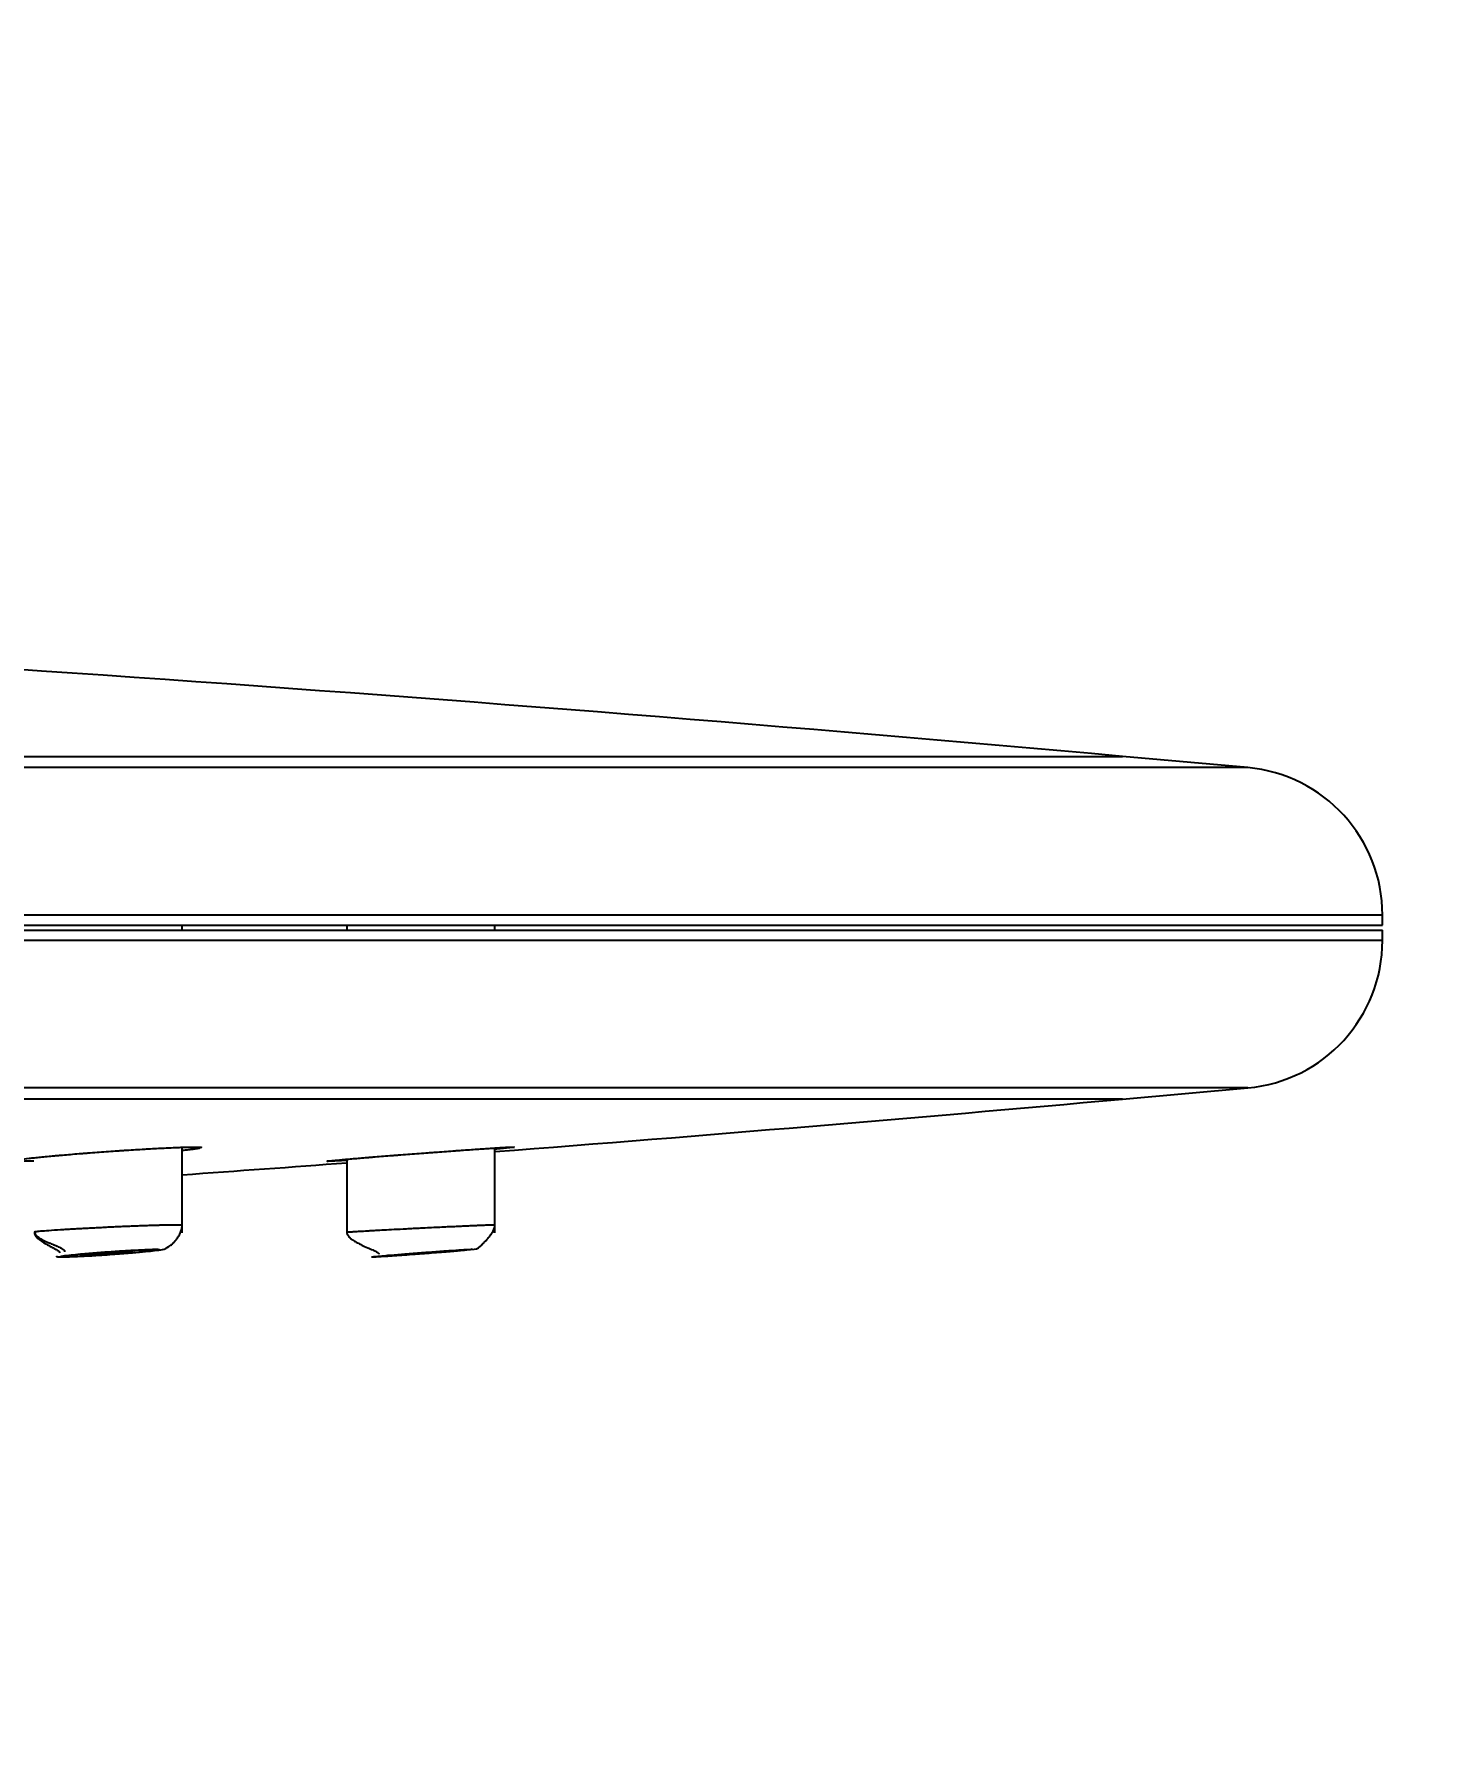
# Model space of a CAD drawing. Header units: millimetres. Extents: x 6110 to 6704, y -2661 to -1821.
# Drawn here: x 6505.6 to 6512.66, y -2068.33 to -2059.63 of the extents above; entities that cross this region are included whole.
import ezdxf

# ---------------------------------------------------------------- set-up
doc = ezdxf.new("R2010")
doc.units = ezdxf.units.MM
doc.header["$LTSCALE"] = 0.1
doc.linetypes.add('HIDDEN2', pattern=[4.7625, 3.175, -1.5875])
doc.layers.add('1', color=4, linetype='HIDDEN2', lineweight=13)
doc.layers.add('DIM', color=3, linetype='Continuous', lineweight=9)
doc.styles.get("Standard").update_dxf_attribs({"font": 'arial.ttf'})
doc.dimstyles.new('ISO-25', dxfattribs={"dimtxt": 2.5, "dimasz": 2.5, "dimexe": 1.25, "dimexo": 0.625, "dimtad": 1, "dimlfac": 5, "dimtxsty": 'Standard', "dimcen": 2.5, "dimadec": 0, "dimazin": 0, "dimtfac": 1, "dimtmove": 0, "dimatfit": 3, "dimfxl": 0, "dimarcsym": 0})

# ---------------------------------------------------------------- blocks, each defined once
blk = doc.blocks.new('*D94')
at = {"layer": 'Defpoints', "color": 0}
for p in [(6619.6172, -1993.2599), (6619.6172, -2013.8444), (6456.1819, -2064.0902)]:
    blk.add_point(p, dxfattribs=at)
at = {"layer": 'DIM', "color": 0, "lineweight": -2}
for p, q in [((6456.1819, -2063.4652), (6456.1819, -1992.0099)), ((6619.6172, -2013.2194), (6619.6172, -1992.0099)), ((6461.1819, -1993.2599), (6614.6172, -1993.2599))]:
    blk.add_line(p, q, dxfattribs=at)
at = {"layer": 'DIM', "color": 0}
for points in [[(6461.1819, -1992.4266), (6461.1819, -1994.0933), (6456.1819, -1993.2599)], [(6614.6172, -1992.4266), (6614.6172, -1994.0933), (6619.6172, -1993.2599)]]:
    blk.add_solid(points, dxfattribs=at)
at = {"layer": 'DIM', "color": 0, "insert": (6537.8995, -1989.6302), "char_height": 5, "attachment_point": 5}
blk.add_mtext('653,7', dxfattribs=at)

msp = doc.modelspace()

# ---------------------------------------------------------------- hatches: boundary and pattern name
at = {"layer": 'DIM'}
h = msp.add_hatch(dxfattribs=at)
h.set_pattern_fill('ANSI31', color=2)
edge = h.paths.add_edge_path()
edge.add_line((6619.6172, -2595.9805), (6619.6172, -1962.2056))
edge.add_line((6634.6172, -1966.1101), (6619.6172, -1966.1101))
edge.add_line((6634.6172, -2610.9805), (6634.6172, -1966.1101))
edge.add_line((6634.6172, -2610.9805), (6184.4567, -2610.9805))
edge.add_line((6619.6172, -2595.9805), (6184.4567, -2595.9805))
edge.add_line((6184.4567, -2610.9805), (6184.4567, -2595.9805))

# ---------------------------------------------------------------- linework, layer by layer
at = {"layer": '1', "color": 7, "linetype": 'Continuous', "lineweight": -3}
for p, q in [((6484.3069, -2063.2861), (6511.114, -2063.2861)), ((6511.7491, -2063.3432), (6511.114, -2063.2861)), ((6511.7491, -2063.3432), (6484.3069, -2063.3432)), ((6512.4319, -2064.0902), (6456.1819, -2064.0902)), ((6512.4319, -2064.1422), (6512.4319, -2064.0902)), ((6456.1819, -2064.1422), (6512.4319, -2064.1422)), ((6456.1819, -2064.1672), (6512.4319, -2064.1672)), ((6506.3474, -2064.1672), (6506.3474, -2064.1422)), ((6507.1819, -2064.1422), (6507.1819, -2064.1672)), ((6507.9319, -2064.1672), (6507.9319, -2064.1422)), ((6512.4319, -2064.2192), (6512.4319, -2064.1672)), ((6512.4319, -2064.2192), (6484.3069, -2064.2192)), ((6511.7491, -2064.9661), (6456.8646, -2064.9661)), ((6511.114, -2065.0233), (6511.7491, -2064.9661)), ((6511.114, -2065.0233), (6484.3069, -2065.0233)), ((6506.3474, -2065.7011), (6506.3474, -2065.2675)), ((6507.9319, -2065.7014), (6507.9319, -2065.2709)), ((6507.1819, -2065.3277), (6507.1819, -2065.7014)), ((6506.3474, -2065.7014), (6506.3474, -2065.7011))]:
    msp.add_line(p, q, dxfattribs=at)
for centre, radius, start, end in [((6488.7045, -2312.2797), 250, 84.857235, 89.465161), ((6511.6819, -2064.0902), 0.75, 0, 84.85724), ((6511.6819, -2064.2192), 0.75, 275.14276, 0), ((6488.7045, -1816.0297), 250, 274.410897, 275.142765), ((6488.7045, -1816.0297), 250, 274.046768, 274.238546)]:
    msp.add_arc(centre, radius, start, end, dxfattribs=at)
for points, knots in [([(6505.5956, -2065.3372), (6505.5914, -2065.3374), (6505.5873, -2065.3375), (6505.5655, -2065.3381), (6505.5503, -2065.3384), (6505.5346, -2065.3385), (6505.5316, -2065.3385), (6505.526, -2065.3384), (6505.5234, -2065.3384), (6505.5161, -2065.3383), (6505.512, -2065.3381), (6505.5019, -2065.3375), (6505.4982, -2065.3369), (6505.4973, -2065.3358), (6505.4974, -2065.3356), (6505.4978, -2065.3351), (6505.4982, -2065.3348), (6505.5, -2065.334), (6505.5039, -2065.3328), (6505.5108, -2065.3315), (6505.5171, -2065.3304), (6505.5194, -2065.33), (6505.5244, -2065.3292), (6505.527, -2065.3288), (6505.5412, -2065.3268), (6505.5552, -2065.325), (6505.576, -2065.3225), (6505.5803, -2065.3221), (6505.5893, -2065.321), (6505.594, -2065.3205), (6505.6085, -2065.319), (6505.6187, -2065.3179), (6505.6509, -2065.3147), (6505.6743, -2065.3124), (6505.7062, -2065.3095), (6505.7128, -2065.3089), (6505.726, -2065.3078), (6505.7327, -2065.3072), (6505.753, -2065.3054), (6505.7807, -2065.303), (6505.8096, -2065.3007), (6505.8317, -2065.2989), (6505.8391, -2065.2983), (6505.8541, -2065.2971), (6505.8617, -2065.2965), (6505.8999, -2065.2936), (6505.9306, -2065.2913), (6505.977, -2065.288), (6505.9925, -2065.2869), (6506.0158, -2065.2853), (6506.0237, -2065.2848), (6506.0392, -2065.2837), (6506.0469, -2065.2832), (6506.0851, -2065.2807), (6506.1149, -2065.2789), (6506.1511, -2065.2767), (6506.1583, -2065.2763), (6506.1726, -2065.2755), (6506.1797, -2065.275), (6506.2006, -2065.2739), (6506.2141, -2065.2731), (6506.2533, -2065.2711), (6506.2778, -2065.2699), (6506.3061, -2065.2687), (6506.3116, -2065.2685), (6506.3224, -2065.268), (6506.3276, -2065.2678), (6506.3428, -2065.2673), (6506.3618, -2065.2667), (6506.3784, -2065.2663), (6506.3899, -2065.266), (6506.3936, -2065.266), (6506.4006, -2065.2659), (6506.4039, -2065.2659), (6506.4197, -2065.2658), (6506.4293, -2065.266), (6506.4394, -2065.2666), (6506.4421, -2065.2669), (6506.4459, -2065.2675), (6506.447, -2065.2679), (6506.4474, -2065.2684), (6506.4474, -2065.2685), (6506.4474, -2065.2686)], [0, 0, 0, 0, 0.011459, 0.011459, 0.063194, 0.063194, 0.076127, 0.076127, 0.089061, 0.089061, 0.114928, 0.114928, 0.166663, 0.166663, 0.179596, 0.179596, 0.19253, 0.19253, 0.218397, 0.244264, 0.244264, 0.257198, 0.257198, 0.270132, 0.270132, 0.321866, 0.321866, 0.3348, 0.3348, 0.347733, 0.347733, 0.373601, 0.373601, 0.425335, 0.425335, 0.438269, 0.438269, 0.451202, 0.451202, 0.47707, 0.502937, 0.502937, 0.51587, 0.51587, 0.528804, 0.528804, 0.580538, 0.580538, 0.606406, 0.606406, 0.619339, 0.619339, 0.632273, 0.632273, 0.684007, 0.684007, 0.696941, 0.696941, 0.709875, 0.709875, 0.735742, 0.735742, 0.787476, 0.787476, 0.80041, 0.80041, 0.813344, 0.813344, 0.839211, 0.865078, 0.865078, 0.878012, 0.878012, 0.890945, 0.890945, 0.94268, 0.94268, 0.968547, 0.968547, 0.994414, 0.994414, 1, 1, 1, 1]), ([(6506.4361, -2065.2724), (6506.4359, -2065.2725), (6506.4358, -2065.2725), (6506.4338, -2065.2729), (6506.4319, -2065.2733), (6506.4256, -2065.2744), (6506.4158, -2065.2759), (6506.4032, -2065.2776), (6506.3927, -2065.279), (6506.389, -2065.2795), (6506.3813, -2065.2804), (6506.3772, -2065.2809), (6506.3657, -2065.2822), (6506.3578, -2065.2831), (6506.3495, -2065.284)], [0, 0, 0, 0, 0.011288, 0.011288, 0.124232, 0.124232, 0.35012, 0.576008, 0.576008, 0.688952, 0.688952, 0.801895, 0.801895, 1, 1, 1, 1]), ([(6507.1803, -2065.3336), (6507.1756, -2065.3339), (6507.1711, -2065.3342), (6507.1491, -2065.3355), (6507.134, -2065.3364), (6507.1184, -2065.3372), (6507.1154, -2065.3374), (6507.1099, -2065.3376), (6507.1073, -2065.3378), (6507.1001, -2065.3381), (6507.096, -2065.3382), (6507.0861, -2065.3385), (6507.0825, -2065.3385), (6507.0818, -2065.3382), (6507.0818, -2065.3381), (6507.0823, -2065.3379), (6507.0828, -2065.3378), (6507.0846, -2065.3374), (6507.0887, -2065.3368), (6507.0957, -2065.336), (6507.102, -2065.3353), (6507.1044, -2065.335), (6507.1094, -2065.3345), (6507.1121, -2065.3342), (6507.1264, -2065.3328), (6507.1405, -2065.3314), (6507.1615, -2065.3295), (6507.1658, -2065.3291), (6507.1749, -2065.3283), (6507.1796, -2065.3279), (6507.1942, -2065.3266), (6507.2045, -2065.3257), (6507.2368, -2065.323), (6507.2603, -2065.321), (6507.2923, -2065.3183), (6507.2989, -2065.3178), (6507.3121, -2065.3167), (6507.3189, -2065.3162), (6507.3392, -2065.3145), (6507.367, -2065.3123), (6507.3959, -2065.31), (6507.418, -2065.3082), (6507.4255, -2065.3076), (6507.4405, -2065.3065), (6507.4481, -2065.3059), (6507.4863, -2065.3029), (6507.517, -2065.3005), (6507.5634, -2065.297), (6507.5789, -2065.2958), (6507.6022, -2065.2941), (6507.6101, -2065.2935), (6507.6255, -2065.2923), (6507.6332, -2065.2918), (6507.6714, -2065.2889), (6507.7012, -2065.2868), (6507.7373, -2065.2842), (6507.7445, -2065.2836), (6507.7587, -2065.2826), (6507.7658, -2065.2821), (6507.7867, -2065.2806), (6507.8001, -2065.2797), (6507.8392, -2065.277), (6507.8636, -2065.2753), (6507.8918, -2065.2734), (6507.8973, -2065.2731), (6507.908, -2065.2724), (6507.9132, -2065.272), (6507.9283, -2065.2711), (6507.9473, -2065.2699), (6507.9637, -2065.2689), (6507.9751, -2065.2682), (6507.9788, -2065.268), (6507.9858, -2065.2676), (6507.9891, -2065.2674), (6508.0047, -2065.2666), (6508.0142, -2065.2662), (6508.0242, -2065.2659), (6508.0268, -2065.2658), (6508.0295, -2065.2659), (6508.0302, -2065.2659), (6508.0313, -2065.266), (6508.0316, -2065.266), (6508.0318, -2065.2661), (6508.0319, -2065.2661), (6508.0319, -2065.2662)], [0, 0, 0, 0, 0.012621, 0.012621, 0.064347, 0.064347, 0.077278, 0.077278, 0.090209, 0.090209, 0.116072, 0.116072, 0.167797, 0.167797, 0.180729, 0.180729, 0.19366, 0.19366, 0.219523, 0.245385, 0.245385, 0.258317, 0.258317, 0.271248, 0.271248, 0.322974, 0.322974, 0.335905, 0.335905, 0.348836, 0.348836, 0.374699, 0.374699, 0.426424, 0.426424, 0.439356, 0.439356, 0.452287, 0.452287, 0.47815, 0.504012, 0.504012, 0.516944, 0.516944, 0.529875, 0.529875, 0.5816, 0.5816, 0.607463, 0.607463, 0.620394, 0.620394, 0.633326, 0.633326, 0.685051, 0.685051, 0.697982, 0.697982, 0.710914, 0.710914, 0.736776, 0.736776, 0.788502, 0.788502, 0.801433, 0.801433, 0.814364, 0.814364, 0.840227, 0.86609, 0.86609, 0.879021, 0.879021, 0.891953, 0.891953, 0.943678, 0.943678, 0.969541, 0.969541, 0.982472, 0.982472, 0.995403, 0.995403, 1, 1, 1, 1]), ([(6508.02, -2065.2681), (6508.0199, -2065.2681), (6508.0198, -2065.2681), (6508.0179, -2065.2684), (6508.0159, -2065.2686), (6508.0096, -2065.2693), (6507.9996, -2065.2704), (6507.9869, -2065.2716), (6507.9763, -2065.2726), (6507.9726, -2065.273), (6507.9648, -2065.2737), (6507.9607, -2065.2741), (6507.9494, -2065.2751), (6507.9419, -2065.2758), (6507.9339, -2065.2765)], [0, 0, 0, 0, 0.008231, 0.008231, 0.122542, 0.122542, 0.351165, 0.579788, 0.579788, 0.6941, 0.6941, 0.808412, 0.808412, 1, 1, 1, 1]), ([(6505.7471, -2065.6833), (6505.7563, -2065.6828), (6505.7754, -2065.6816), (6505.8056, -2065.6799), (6505.8372, -2065.6782), (6505.87, -2065.6765), (6505.9037, -2065.6748), (6505.9379, -2065.673), (6505.9733, -2065.6712), (6506.0096, -2065.6695), (6506.0462, -2065.6678), (6506.0818, -2065.6663), (6506.1161, -2065.6649), (6506.1488, -2065.6637), (6506.1796, -2065.6627), (6506.2083, -2065.6618), (6506.2347, -2065.661), (6506.2585, -2065.6604), (6506.2798, -2065.6599), (6506.2982, -2065.6597), (6506.3138, -2065.6595), (6506.3265, -2065.6595), (6506.3362, -2065.6597), (6506.3433, -2065.66), (6506.3468, -2065.6605), (6506.3474, -2065.6609), (6506.3474, -2065.6611)], [0, 0, 0, 0, 0.041534, 0.083069, 0.124604, 0.16614, 0.207676, 0.249212, 0.290749, 0.335582, 0.38006, 0.424181, 0.467947, 0.511358, 0.554416, 0.59712, 0.639472, 0.681472, 0.723121, 0.76442, 0.805369, 0.845969, 0.886221, 0.926127, 0.970608, 1, 1, 1, 1]), ([(6505.9329, -2065.8138), (6505.94, -2065.8134), (6505.964, -2065.8118), (6506.0199, -2065.8079), (6506.0931, -2065.8021), (6506.1603, -2065.7961), (6506.233, -2065.7873), (6506.2597, -2065.7861), (6506.2887, -2065.7645), (6506.2984, -2065.7557), (6506.3061, -2065.7477), (6506.3138, -2065.739), (6506.3236, -2065.7265), (6506.3335, -2065.7108), (6506.3441, -2065.6881), (6506.3474, -2065.6716), (6506.3472, -2065.661)], [0, 0, 0, 0, 0.033526, 0.112142, 0.253316, 0.374661, 0.477576, 0.73907, 0.774696, 0.80324, 0.816268, 0.829203, 0.85653, 0.887652, 0.922782, 1, 1, 1, 1]), ([(6507.2762, -2065.6911), (6507.2833, -2065.6907), (6507.3001, -2065.6897), (6507.3309, -2065.6879), (6507.3715, -2065.6856), (6507.4231, -2065.6829), (6507.486, -2065.6797), (6507.547, -2065.6766), (6507.6004, -2065.6739), (6507.6427, -2065.6719), (6507.6827, -2065.67), (6507.7201, -2065.6683), (6507.7545, -2065.6668), (6507.7859, -2065.6654), (6507.8141, -2065.6641), (6507.839, -2065.663), (6507.8606, -2065.662), (6507.8791, -2065.6612), (6507.8944, -2065.6606), (6507.9069, -2065.6601), (6507.9166, -2065.6597), (6507.9266, -2065.6595), (6507.9311, -2065.6595), (6507.9318, -2065.6597), (6507.9318, -2065.6597)], [0, 0, 0, 0, 0.035594, 0.080381, 0.134358, 0.197516, 0.269849, 0.351348, 0.400083, 0.447522, 0.493665, 0.538512, 0.582063, 0.624319, 0.66528, 0.704946, 0.743317, 0.780394, 0.816177, 0.850667, 0.883864, 0.915769, 0.985299, 1, 1, 1, 1]), ([(6507.5755, -2065.805), (6507.5833, -2065.8044), (6507.6251, -2065.8013), (6507.6953, -2065.7956), (6507.7657, -2065.7899), (6507.834, -2065.7819), (6507.8441, -2065.7852), (6507.8643, -2065.7631), (6507.8708, -2065.7564), (6507.876, -2065.751), (6507.8817, -2065.745), (6507.8904, -2065.736), (6507.9017, -2065.7235), (6507.9137, -2065.7082), (6507.9276, -2065.6857), (6507.9321, -2065.6697), (6507.9319, -2065.6597)], [0, 0, 0, 0, 0.034596, 0.188782, 0.321493, 0.433435, 0.704597, 0.73682, 0.749852, 0.761936, 0.774063, 0.787086, 0.817695, 0.855554, 0.899907, 1, 1, 1, 1]), ([(6505.5975, -2065.6958), (6505.5976, -2065.6957), (6505.5989, -2065.695), (6505.608, -2065.6935), (6505.6368, -2065.6908), (6505.6828, -2065.6874), (6505.7241, -2065.6848), (6505.7471, -2065.6833)], [0, 0, 0, 0, 0.04354, 0.266341, 0.500015, 0.744566, 1, 1, 1, 1]), ([(6505.5976, -2065.6962), (6505.5975, -2065.7065), (6505.6085, -2065.7267), (6505.6456, -2065.752), (6505.6804, -2065.7707), (6505.6996, -2065.7807), (6505.7124, -2065.788), (6505.7197, -2065.7927), (6505.7252, -2065.7971), (6505.7272, -2065.7995), (6505.7279, -2065.8006), (6505.7279, -2065.8006)], [0, 0, 0, 0, 0.363614, 0.672333, 0.790533, 0.879736, 0.914245, 0.943665, 0.970913, 0.999965, 1, 1, 1, 1]), ([(6505.5977, -2065.6962), (6505.5978, -2065.7052), (6505.6112, -2065.7232), (6505.655, -2065.7443), (6505.6872, -2065.7579), (6505.6954, -2065.7612)], [0, 0, 0, 0, 0.471357, 0.873881, 1, 1, 1, 1]), ([(6505.6954, -2065.7612), (6505.6971, -2065.7619), (6505.706, -2065.7657), (6505.7197, -2065.7714), (6505.7341, -2065.7786), (6505.741, -2065.7827), (6505.7452, -2065.7859), (6505.7468, -2065.7873), (6505.7475, -2065.7881)], [0, 0, 0, 0, 0.115433, 0.572949, 0.744611, 0.882752, 0.942917, 1, 1, 1, 1]), ([(6507.1819, -2065.6973), (6507.1819, -2065.6972), (6507.1837, -2065.6969), (6507.193, -2065.6962), (6507.2121, -2065.6949), (6507.2396, -2065.6932), (6507.2632, -2065.6919), (6507.2762, -2065.6911)], [0, 0, 0, 0, 0.141844, 0.353407, 0.566947, 0.782475, 1, 1, 1, 1]), ([(6507.2466, -2065.7564), (6507.2499, -2065.7586), (6507.2606, -2065.7649), (6507.2849, -2065.7751), (6507.3078, -2065.7849), (6507.3232, -2065.7919), (6507.3319, -2065.7962), (6507.3361, -2065.799), (6507.3379, -2065.8002)], [0, 0, 0, 0, 0.181403, 0.510397, 0.761647, 0.858159, 0.937473, 1, 1, 1, 1]), ([(6505.7097, -2065.8194), (6505.7097, -2065.82), (6505.7127, -2065.8218), (6505.7309, -2065.8229), (6505.7667, -2065.8223), (6505.8043, -2065.821), (6505.8497, -2065.8188), (6505.8936, -2065.8164), (6505.9221, -2065.8145), (6505.9329, -2065.8138)], [0, 0, 0, 0, 0.10533, 0.352591, 0.48911, 0.630241, 0.773573, 0.916652, 1, 1, 1, 1]), ([(6505.831, -2065.808), (6505.8135, -2065.8096), (6505.7976, -2065.8112), (6505.767, -2065.8145), (6505.7533, -2065.8162), (6505.7354, -2065.819), (6505.7308, -2065.8201), (6505.7313, -2065.8217), (6505.7364, -2065.8222), (6505.7553, -2065.8224), (6505.7695, -2065.8221), (6505.8048, -2065.8209), (6505.8265, -2065.8199), (6505.8743, -2065.8174), (6505.9011, -2065.8158), (6505.956, -2065.8123), (6505.9849, -2065.8103), (6506.0406, -2065.8062), (6506.0682, -2065.804), (6506.1089, -2065.8005), (6506.1239, -2065.7992), (6506.1594, -2065.7959), (6506.1785, -2065.7939), (6506.2081, -2065.7904), (6506.219, -2065.7889), (6506.2313, -2065.7864), (6506.2329, -2065.7854), (6506.2265, -2065.7843), (6506.2185, -2065.784), (6506.1941, -2065.7843), (6506.1774, -2065.7848), (6506.1377, -2065.7864), (6506.1141, -2065.7876), (6506.0635, -2065.7905), (6506.0357, -2065.7922), (6505.9798, -2065.796), (6505.951, -2065.7981), (6505.8964, -2065.8023), (6505.8698, -2065.8045), (6505.841, -2065.8071), (6505.8359, -2065.8075), (6505.831, -2065.808), (6505.831, -2065.808), (6505.831, -2065.808)], [0, 0, 0, 0, 0.041721, 0.041721, 0.095328, 0.095328, 0.148831, 0.148831, 0.202323, 0.202323, 0.255903, 0.255903, 0.309633, 0.309633, 0.363507, 0.363507, 0.41744, 0.41744, 0.471371, 0.471371, 0.504784, 0.504784, 0.558497, 0.558497, 0.612063, 0.612063, 0.66555, 0.66555, 0.71906, 0.71906, 0.772683, 0.772683, 0.826463, 0.826463, 0.880373, 0.880373, 0.934327, 0.934327, 0.988224, 0.988224, 0.999976, 0.999976, 1, 1, 1, 1]), ([(6505.7475, -2065.7881), (6505.7475, -2065.7881), (6505.7483, -2065.7888), (6505.7493, -2065.7902), (6505.751, -2065.7931), (6505.751, -2065.7953), (6505.7506, -2065.7967), (6505.7505, -2065.7971)], [0, 0, 0, 0, 0.000162, 0.186418, 0.383041, 0.841039, 1, 1, 1, 1]), ([(6505.9157, -2065.8149), (6505.9147, -2065.815), (6505.9138, -2065.815), (6505.886, -2065.8167), (6505.8601, -2065.8182), (6505.8342, -2065.8195), (6505.8312, -2065.8196), (6505.8283, -2065.8198), (6505.8283, -2065.8198), (6505.8283, -2065.8198)], [0, 0, 0, 0, 0.030445, 0.030445, 0.886957, 0.886957, 0.999659, 0.999659, 1, 1, 1, 1]), ([(6505.8474, -2065.8128), (6505.8474, -2065.8128), (6505.8474, -2065.8128), (6505.8474, -2065.8127), (6505.8476, -2065.8126), (6505.8484, -2065.8123), (6505.8496, -2065.812), (6505.8516, -2065.8116), (6505.854, -2065.8112), (6505.8554, -2065.811), (6505.8601, -2065.8103), (6505.864, -2065.8098), (6505.8708, -2065.8091), (6505.8733, -2065.8088), (6505.8785, -2065.8082), (6505.8812, -2065.808), (6505.8899, -2065.8071), (6505.8962, -2065.8065), (6505.9064, -2065.8056), (6505.91, -2065.8053), (6505.9172, -2065.8047), (6505.9245, -2065.804), (6505.9322, -2065.8034), (6505.94, -2065.8028), (6505.944, -2065.8025), (6505.9561, -2065.8016), (6505.9642, -2065.801), (6505.9764, -2065.8001), (6505.9805, -2065.7998), (6505.9866, -2065.7994), (6505.9887, -2065.7993), (6505.9928, -2065.799), (6505.9948, -2065.7989), (6506.0048, -2065.7982), (6506.0126, -2065.7977), (6506.022, -2065.7972), (6506.0239, -2065.7971), (6506.0276, -2065.7969), (6506.0295, -2065.7968), (6506.0349, -2065.7965), (6506.0384, -2065.7963), (6506.0486, -2065.7958), (6506.0549, -2065.7955), (6506.0637, -2065.7951), (6506.0664, -2065.795), (6506.0716, -2065.7948), (6506.0765, -2065.7947), (6506.0807, -2065.7946), (6506.0846, -2065.7945), (6506.0863, -2065.7945), (6506.091, -2065.7945), (6506.0934, -2065.7946), (6506.0958, -2065.7947), (6506.0964, -2065.7948), (6506.0972, -2065.795), (6506.0974, -2065.7951), (6506.0974, -2065.7952)], [0, 0, 0, 0, 0.000238, 0.000238, 0.031497, 0.031497, 0.062756, 0.094015, 0.094015, 0.125274, 0.125274, 0.187792, 0.187792, 0.219051, 0.219051, 0.250311, 0.250311, 0.312829, 0.312829, 0.344088, 0.344088, 0.375347, 0.406606, 0.406606, 0.437865, 0.437865, 0.500383, 0.500383, 0.531643, 0.531643, 0.547272, 0.547272, 0.562902, 0.562902, 0.62542, 0.62542, 0.64105, 0.64105, 0.656679, 0.656679, 0.687938, 0.687938, 0.750456, 0.750456, 0.781716, 0.781716, 0.812975, 0.844234, 0.844234, 0.875493, 0.875493, 0.938011, 0.938011, 0.96927, 0.96927, 1, 1, 1, 1]), ([(6506.0607, -2065.8004), (6506.0548, -2065.801), (6506.0485, -2065.8016), (6506.0383, -2065.8025), (6506.0348, -2065.8028), (6506.0276, -2065.8034), (6506.0239, -2065.8037), (6506.0125, -2065.8047), (6506.0047, -2065.8053), (6505.9927, -2065.8062), (6505.9887, -2065.8065), (6505.9805, -2065.8071), (6505.9764, -2065.8074), (6505.9642, -2065.8083), (6505.9561, -2065.8088), (6505.944, -2065.8096), (6505.94, -2065.8098), (6505.9322, -2065.8103), (6505.9245, -2065.8108), (6505.9171, -2065.8112), (6505.9099, -2065.8116), (6505.9064, -2065.8118), (6505.8961, -2065.8123), (6505.8898, -2065.8126), (6505.8811, -2065.813), (6505.8784, -2065.8131), (6505.8745, -2065.8132), (6505.8732, -2065.8132), (6505.8707, -2065.8133), (6505.8696, -2065.8134), (6505.8639, -2065.8135), (6505.86, -2065.8136), (6505.8559, -2065.8136), (6505.8549, -2065.8136), (6505.854, -2065.8135)], [0, 0, 0, 0, 0.096777, 0.096777, 0.145165, 0.145165, 0.193554, 0.193554, 0.29033, 0.29033, 0.338719, 0.338719, 0.387107, 0.387107, 0.483884, 0.483884, 0.532272, 0.532272, 0.580661, 0.629049, 0.629049, 0.677438, 0.677438, 0.774214, 0.774214, 0.822603, 0.822603, 0.846797, 0.846797, 0.870991, 0.870991, 0.967768, 0.967768, 1, 1, 1, 1]), ([(6506.0938, -2065.7963), (6506.0933, -2065.7965), (6506.0926, -2065.7966), (6506.0908, -2065.7969), (6506.088, -2065.7973), (6506.0846, -2065.7977), (6506.0807, -2065.7982), (6506.0786, -2065.7985), (6506.0717, -2065.7993), (6506.0665, -2065.7998), (6506.0607, -2065.8004)], [0, 0, 0, 0, 0.099245, 0.099245, 0.279396, 0.459547, 0.459547, 0.639698, 0.639698, 1, 1, 1, 1]), ([(6507.3073, -2065.8222), (6507.3074, -2065.8224), (6507.3092, -2065.8228), (6507.3277, -2065.8222), (6507.3757, -2065.8193), (6507.4338, -2065.8154), (6507.4858, -2065.8117), (6507.5343, -2065.8081), (6507.5644, -2065.8059), (6507.5755, -2065.805)], [0, 0, 0, 0, 0.060673, 0.270058, 0.517058, 0.649987, 0.785597, 0.921404, 1, 1, 1, 1]), ([(6507.3791, -2065.8157), (6507.364, -2065.817), (6507.3512, -2065.8182), (6507.3291, -2065.8203), (6507.3211, -2065.8212), (6507.3146, -2065.8222), (6507.3161, -2065.8224), (6507.3284, -2065.822), (6507.3393, -2065.8215), (6507.369, -2065.8197), (6507.3882, -2065.8185), (6507.432, -2065.8155), (6507.4573, -2065.8137), (6507.5103, -2065.8099), (6507.5388, -2065.8078), (6507.5949, -2065.8036), (6507.6234, -2065.8014), (6507.6762, -2065.7972), (6507.7014, -2065.7951), (6507.7368, -2065.7922), (6507.7493, -2065.7911), (6507.7779, -2065.7886), (6507.792, -2065.7872), (6507.811, -2065.7853), (6507.8161, -2065.7846), (6507.8167, -2065.784), (6507.8122, -2065.7841), (6507.7942, -2065.7849), (6507.7806, -2065.7857), (6507.746, -2065.7879), (6507.7247, -2065.7893), (6507.6774, -2065.7926), (6507.6507, -2065.7945), (6507.5961, -2065.7985), (6507.5673, -2065.8007), (6507.5115, -2065.8049), (6507.4838, -2065.8071), (6507.4333, -2065.8112), (6507.4098, -2065.8131), (6507.3862, -2065.8151), (6507.3826, -2065.8154), (6507.3791, -2065.8157), (6507.3791, -2065.8157), (6507.3791, -2065.8157)], [0, 0, 0, 0, 0.043313, 0.043313, 0.096796, 0.096796, 0.150312, 0.150312, 0.203947, 0.203947, 0.257737, 0.257737, 0.311652, 0.311652, 0.365603, 0.365603, 0.419509, 0.419509, 0.473418, 0.473418, 0.506501, 0.506501, 0.560023, 0.560023, 0.613504, 0.613504, 0.66705, 0.66705, 0.720734, 0.720734, 0.774572, 0.774572, 0.828511, 0.828511, 0.882452, 0.882452, 0.936297, 0.936297, 0.989992, 0.989992, 0.999976, 0.999976, 1, 1, 1, 1]), ([(6507.3379, -2065.8002), (6507.338, -2065.8003), (6507.3392, -2065.801), (6507.3406, -2065.8023), (6507.3429, -2065.8047), (6507.3436, -2065.8068), (6507.3435, -2065.8081), (6507.3434, -2065.8086)], [0, 0, 0, 0, 0.025966, 0.196392, 0.371317, 0.761855, 1, 1, 1, 1]), ([(6507.8158, -2065.7845), (6507.8142, -2065.7849), (6507.8093, -2065.7855), (6507.7918, -2065.7873), (6507.7775, -2065.7886), (6507.7419, -2065.7917), (6507.7201, -2065.7936), (6507.6721, -2065.7975), (6507.6453, -2065.7996), (6507.5904, -2065.8039), (6507.5616, -2065.8061), (6507.506, -2065.8102), (6507.4786, -2065.8122), (6507.4287, -2065.8157), (6507.4056, -2065.8173), (6507.3833, -2065.8188), (6507.3806, -2065.8189), (6507.3779, -2065.8191), (6507.3779, -2065.8191), (6507.3779, -2065.8191)], [0, 0, 0, 0, 0.118502, 0.118502, 0.261993, 0.261993, 0.405785, 0.405785, 0.549628, 0.549628, 0.693253, 0.693253, 0.836489, 0.836489, 0.979333, 0.979333, 0.999941, 0.999941, 1, 1, 1, 1]), ([(6507.645, -2065.7982), (6507.6392, -2065.7987), (6507.6329, -2065.7993), (6507.6227, -2065.8001), (6507.6192, -2065.8004), (6507.612, -2065.801), (6507.6082, -2065.8013), (6507.5969, -2065.8022), (6507.5891, -2065.8028), (6507.5771, -2065.8037), (6507.573, -2065.804), (6507.5648, -2065.8047), (6507.5607, -2065.805), (6507.5485, -2065.8059), (6507.5404, -2065.8065), (6507.5283, -2065.8074), (6507.5243, -2065.8077), (6507.5165, -2065.8083), (6507.5088, -2065.8088), (6507.5015, -2065.8093), (6507.4943, -2065.8098), (6507.4907, -2065.8101), (6507.4805, -2065.8108), (6507.4742, -2065.8112), (6507.4655, -2065.8118), (6507.4628, -2065.812), (6507.4589, -2065.8122), (6507.4576, -2065.8123), (6507.4552, -2065.8124), (6507.454, -2065.8125), (6507.4483, -2065.8129), (6507.4445, -2065.8131), (6507.4398, -2065.8133), (6507.4384, -2065.8134), (6507.436, -2065.8135), (6507.435, -2065.8135), (6507.4326, -2065.8136), (6507.4318, -2065.8136), (6507.4319, -2065.8134), (6507.4321, -2065.8134), (6507.4329, -2065.8132), (6507.4341, -2065.8131), (6507.4361, -2065.8128), (6507.4385, -2065.8126), (6507.4399, -2065.8124), (6507.4446, -2065.812), (6507.4485, -2065.8116), (6507.4553, -2065.811), (6507.4578, -2065.8108), (6507.463, -2065.8103), (6507.4658, -2065.8101), (6507.4744, -2065.8093), (6507.4807, -2065.8088), (6507.491, -2065.808), (6507.4945, -2065.8077), (6507.5017, -2065.8071), (6507.5091, -2065.8065), (6507.5168, -2065.8059), (6507.5246, -2065.8053), (6507.5286, -2065.805), (6507.5407, -2065.804), (6507.5488, -2065.8034), (6507.561, -2065.8025), (6507.5651, -2065.8022), (6507.5712, -2065.8017), (6507.5733, -2065.8016), (6507.5773, -2065.8013), (6507.5793, -2065.8011), (6507.5894, -2065.8004), (6507.5971, -2065.7998), (6507.6066, -2065.7991), (6507.6084, -2065.799), (6507.6122, -2065.7987), (6507.614, -2065.7986), (6507.6194, -2065.7982), (6507.6229, -2065.798), (6507.6331, -2065.7973), (6507.6394, -2065.7969), (6507.6482, -2065.7963), (6507.6509, -2065.7961), (6507.6561, -2065.7958), (6507.661, -2065.7955), (6507.6652, -2065.7952), (6507.669, -2065.795), (6507.6708, -2065.7949), (6507.6755, -2065.7947), (6507.6779, -2065.7946), (6507.6803, -2065.7945), (6507.6809, -2065.7945), (6507.6817, -2065.7945), (6507.6819, -2065.7945), (6507.6819, -2065.7946)], [0, 0, 0, 0, 0.035726, 0.035726, 0.053588, 0.053588, 0.071451, 0.071451, 0.107177, 0.107177, 0.12504, 0.12504, 0.142903, 0.142903, 0.178628, 0.178628, 0.196491, 0.196491, 0.214354, 0.232217, 0.232217, 0.250079, 0.250079, 0.285805, 0.285805, 0.303668, 0.303668, 0.312599, 0.312599, 0.321531, 0.321531, 0.357256, 0.357256, 0.375119, 0.375119, 0.392982, 0.392982, 0.428708, 0.428708, 0.446571, 0.446571, 0.464433, 0.482296, 0.482296, 0.500159, 0.500159, 0.535885, 0.535885, 0.553747, 0.553747, 0.57161, 0.57161, 0.607336, 0.607336, 0.625199, 0.625199, 0.643062, 0.660924, 0.660924, 0.678787, 0.678787, 0.714513, 0.714513, 0.732376, 0.732376, 0.741307, 0.741307, 0.750238, 0.750238, 0.785964, 0.785964, 0.794896, 0.794896, 0.803827, 0.803827, 0.82169, 0.82169, 0.857415, 0.857415, 0.875278, 0.875278, 0.893141, 0.911004, 0.911004, 0.928867, 0.928867, 0.964592, 0.964592, 0.982455, 0.982455, 1, 1, 1, 1]), ([(6507.6782, -2065.7952), (6507.6777, -2065.7952), (6507.6771, -2065.7953), (6507.6752, -2065.7955), (6507.6725, -2065.7958), (6507.669, -2065.7961), (6507.6651, -2065.7965), (6507.663, -2065.7967), (6507.6561, -2065.7973), (6507.6509, -2065.7977), (6507.645, -2065.7982)], [0, 0, 0, 0, 0.096973, 0.096973, 0.277579, 0.458184, 0.458184, 0.638789, 0.638789, 1, 1, 1, 1])]:
    msp.add_open_spline(points, degree=3, knots=knots, dxfattribs=at)
msp.add_open_spline([(6507.1819, -2065.6975), (6507.1802, -2065.7251), (6507.2466, -2065.7564)], degree=2, dxfattribs=at)

# ---------------------------------------------------------------- dimensions: what is measured, and where the dimension line sits
at = {"layer": 'DIM'}
dim = msp.add_linear_dim(base=(6619.6172, -1993.2599), p1=(6456.1819, -2064.0902), p2=(6619.6172, -2013.8444), dimstyle='ISO-25', override={"dimtxt": 5, "dimasz": 5, "dimdec": 1, "dimlfac": 4, "dimadec": 1, "dimtdec": 1, "dimfxl": 1.25, "dimtfill": 1}, dxfattribs=at)
dim.commit()
dim.dimension.update_dxf_attribs({"geometry": '*D94', "text_midpoint": (6537.8995, -1989.6302)})

doc.saveas('drawing.dxf')
